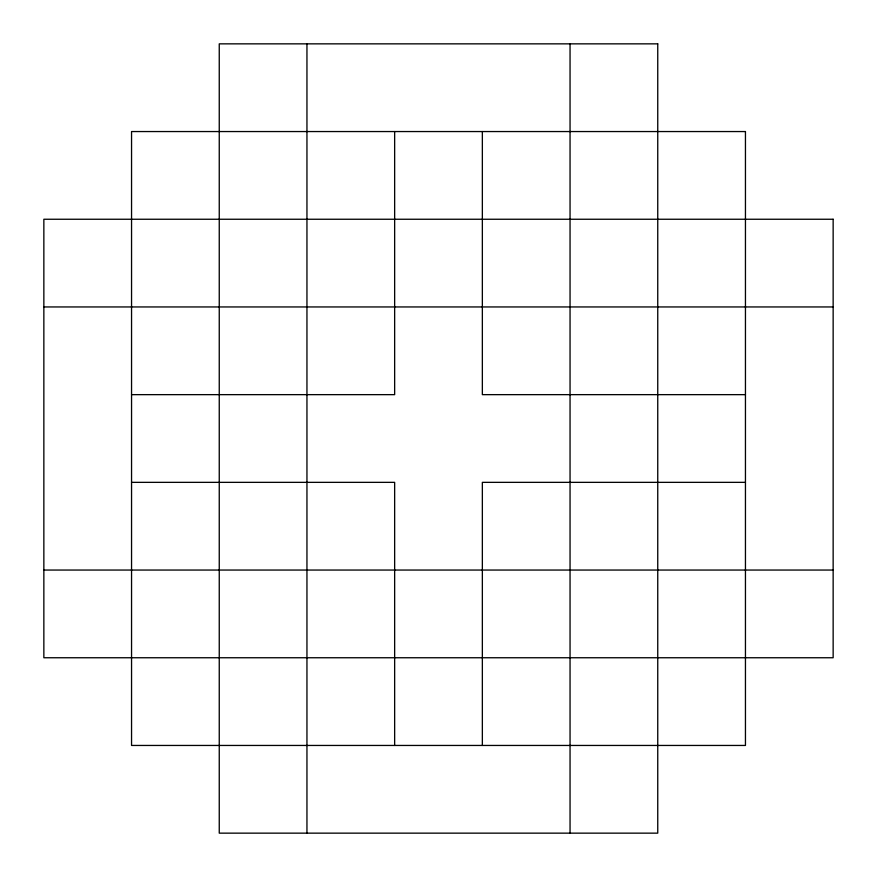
<?xml version="1.0" encoding="UTF-8"?>
<svg xmlns="http://www.w3.org/2000/svg" width="877" height="877" viewBox="0 0 877 877"><rect width="100%" height="100%" fill="white"/><g stroke="black" fill="none" stroke-linecap="round" stroke-linejoin="round"><path stroke-width="1.32" d="M43.85 306.95L833.15 306.95M131.55 394.65L394.65 394.65L394.65 131.55M745.45 394.65L482.35 394.65L482.35 131.55M131.55 482.35L394.65 482.35L394.65 745.45M745.45 482.35L482.35 482.35L482.35 745.45M43.85 570.05L833.15 570.05M570.05 43.85L570.05 833.15M306.95 43.85L306.95 833.15M657.75 43.85L219.25 43.85L219.25 833.15L657.75 833.15L657.75 43.85M745.45 131.55L131.55 131.55L131.55 745.45L745.45 745.45L745.45 131.55M833.15 219.25L43.85 219.25L43.85 657.75L833.15 657.75L833.15 219.25"/></g></svg>
